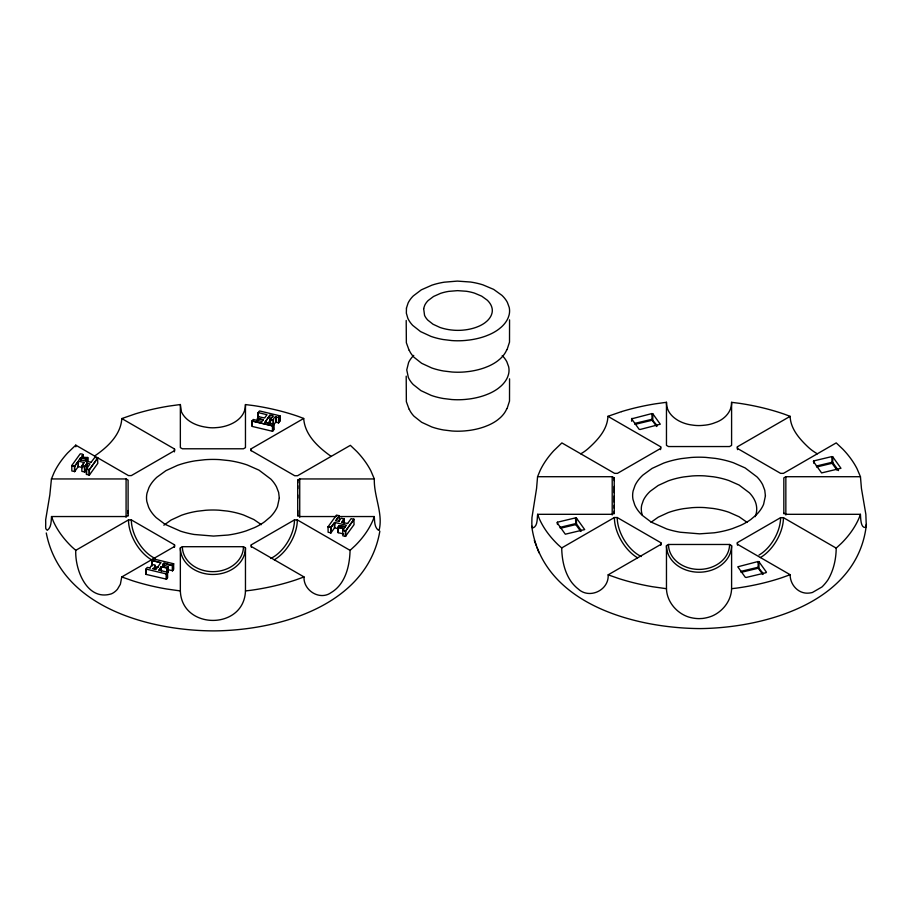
<?xml version="1.0" encoding="UTF-8"?>
<svg xmlns="http://www.w3.org/2000/svg" width="912" height="912" viewBox="0 0 912 912"><rect width="100%" height="100%" fill="white"/><g stroke="black" fill="none" stroke-linecap="round" stroke-linejoin="round"><path stroke-width="1.37" d="M78.215 466.636L78.443 461.278L78.215 466.636L74.693 471.55L71.854 470.98L71.763 465.542L80.199 453.834C87.598 454.29 75.856 457.243 87.655 457.516L87.655 461.495M74.693 471.55L74.693 466.237L78.215 461.335M87.256 468.688L87.256 463.387L87.028 468.745L84.725 471.96L81.886 471.39L81.784 465.952L83.995 462.612M84.725 471.96L84.725 466.648L87.028 463.444M71.763 465.542L74.647 466.1L78.398 461.141L84.109 462.509L82 465.986L84.679 466.511L86.982 463.307L89.992 463.912L86.446 469.053L86.446 474.354L89.387 475.061L97.778 463.364L97.573 457.881M86.537 474.491L86.537 469.19L89.387 469.76L97.778 458.052L94.837 457.357L91.086 462.316M86.663 461.814L87.541 457.471M89.387 475.061L89.387 469.76M126.084 517.229L126.084 478.948L51.437 478.948L49.829 494.965L45.657 519.851A32.182 3.078 83.1 0 1 45.646 526.178L45.794 528.743L47.276 530.317C51.425 527.512 51.129 521.094 51.517 516.545L126.084 516.545L128.102 515.383M128.102 513.365L128.102 510.538M150.161 567.959L147.265 567.389L145.954 568.951L146.045 574.389L166.543 579.177L167.626 577.672L167.523 572.234L158.916 570.16L161.23 566.865L161.23 570.844M146.045 574.389L146.045 569.088L166.315 573.933L167.409 572.189M152.042 560.481C152.988 572.713 150.035 561.131 153.353 558.908L173.611 563.753L172.619 565.394L172.619 570.707L168.754 569.886M161.458 570.787L161.185 566.728L159.03 570.205M163.898 566.067L163.898 563.422L162.587 564.984L168.241 566.443L168.332 571.881L167.249 573.386M166.543 579.177L166.543 573.876M167.249 572.063L167.249 568.085L168.127 566.398M94.597 456.034C107.331 447.325 120.829 434.978 121.809 418.562L174.545 449.012L174.534 450.653L131.339 475.597L128.489 475.597L75.753 445.147L67.579 453.013A169.575 97.903 0 0 0 54.082 472.576L51.437 478.948M331.113 456.365C318.425 447.382 304.756 435.047 303.707 418.46L298.327 416.431A169.358 97.778 0 0 0 253.559 405.589L245.465 404.563L245.465 447.621L243.447 448.784L182.366 448.784L180.348 447.621L180.348 404.529L169.313 406.045A169.586 97.903 0 0 0 135.432 413.843L121.809 418.562M350.071 550.358L297.323 519.897L294.473 519.897L251.279 544.84L251.279 546.482L304.027 576.943C303.24 590.383 319.747 600.905 331.136 592.595C345.454 584.09 349.684 565.942 350.071 550.358L355.281 545.547A169.336 97.766 0 0 0 373.259 519.509L374.285 516.545L339.116 516.545M258.609 416.795L257.572 418.437L263.34 419.805L261.961 421.458L253.194 419.486L252.111 420.991L252.202 426.428L272.46 431.273L273.771 429.712L273.566 424.228M252.202 426.428L252.111 420.991M257.48 420.956L257.48 418.312M257.572 421.093L257.594 418.209M258.187 412.52C259.168 424.81 256.135 413.033 259.544 410.947L279.767 415.792L279.859 421.23L278.548 422.792L275.698 422.222L273.178 425.482L273.178 420.181C265.301 420.375 278.422 414.823 269.838 415.279L265.187 422.245M270.556 424.855L270.465 419.429M272.688 431.228L272.688 425.915L273.771 424.411M273.406 425.437L273.406 420.124C274.022 413.592 279.038 419.965 279.653 415.758M275.926 422.176L275.926 416.864L275.698 422.222M278.776 422.746L278.776 417.434M297.711 516.021L297.711 510.538M297.711 498.146L297.711 494.954M297.711 488.684L297.711 485.686M297.711 482.824L297.711 480.111L299.729 478.948L374.33 478.948C373.692 496.048 383.325 513.581 379.118 530.18L378.491 530.317C374.353 527.444 374.615 521.117 374.285 516.545M299.729 478.948L299.729 517.229M334.499 527.923L334.727 522.565L334.499 527.923L330.976 532.836L328.126 532.266L328.035 526.828L336.482 515.12L339.275 515.702L339.275 521.003M330.976 532.836L330.976 527.535L334.499 522.622M339.378 525.665C352.442 530.339 339.481 522.53 338.067 527.239L338.158 532.676L343.71 533.999M338.158 532.676L338.067 527.239M353.845 519.167L354.05 524.651L345.431 536.404L342.821 535.777L342.73 530.339L343.927 528.732M345.659 536.347L345.659 531.046L354.05 519.338L351.12 518.643L347.597 523.545M612.203 514.984L612.203 476.714L537.567 476.714L536.564 488.467L531.958 517.606A32.524 0.695 -87.3 0 0 531.833 523.933L531.992 525.426A32.764 2.759 -89.9 0 0 532.813 527.934C537.784 526.52 537.054 518.586 537.635 514.311L612.203 514.311L614.221 513.148L614.221 477.877L612.203 476.714M614.221 513.775L614.221 511.119M614.221 508.292L614.221 505.316M614.221 502.238L614.221 495.9M614.221 492.708L614.221 486.438M614.221 480.578L614.221 477.877M580.739 453.8A32.604 18.559 -55.6 0 0 588.183 448.59C597.542 440.131 607.449 429.7 607.928 416.328L660.664 446.777L660.664 448.419L617.458 473.362L614.608 473.362L561.883 442.913L553.709 450.79A169.575 97.903 0 0 0 540.2 470.341L537.567 476.714M836.201 548.123L783.442 517.663L780.592 517.663L737.398 542.606L737.398 544.247L790.145 574.708C790.02 583.292 796.313 591.751 805.011 593.017A32.821 21.284 -58.6 0 0 812.387 592.492L821.963 586.963A32.821 18.377 -66.2 0 0 828.039 579.724C833.614 570.262 836.11 559.056 836.201 548.123L841.411 543.313A169.336 97.766 0 0 0 859.378 517.275L860.415 514.311L785.848 514.311L783.83 513.148M75.764 550.335L128.489 519.897L131.339 519.897L174.534 544.84L174.545 546.482L121.752 576.965L120.373 584.25L117.466 589.22A32.547 23.712 54.7 0 1 111.606 593.769C87.267 601.601 74.864 570 75.764 550.335L72.071 547.063A169.347 97.778 0 0 1 53.295 521.219L51.517 516.545M731.595 588.685C731.321 600.552 722.942 611.291 712.272 615.965A32.661 27.554 -5.2 0 1 702.434 618.473L699.025 618.644A32.57 27.497 3.1 0 1 688.97 617.128C676.75 613.343 666.809 601.703 666.467 588.707L666.467 545.638L668.485 544.475L729.577 544.475L731.595 545.638L731.595 588.685L736.725 588.092A169.336 97.766 0 0 0 781.823 577.718L790.145 574.708M245.465 404.563C245.613 419.543 229.22 426.896 216.315 427.625A32.182 28.796 -1.2 0 1 206.135 427.204C196.285 425.801 185.866 421.287 181.42 411.836L180.348 404.529M245.465 590.919C244.085 630.352 181.716 630.124 180.348 590.942L180.348 547.873L182.366 546.71L243.447 546.71L245.465 547.873L245.465 590.919L250.606 590.326A169.336 97.766 0 0 0 295.705 579.941L304.027 576.943M817.255 453.834L814.872 452.284A32.695 18.958 54.6 0 1 807.416 446.401C799.037 438.376 790.544 428.537 790.123 416.339L784.457 414.208A169.358 97.778 0 0 0 739.689 403.366L731.595 402.329C731.823 411.996 724.037 419.737 715.304 422.575A32.764 25.707 6.2 0 1 705.797 425.072L702.434 425.414A32.524 25.57 -0.9 0 1 692.254 425.049C680.363 423.692 666.205 415.872 666.467 402.295L655.432 403.822A169.575 97.903 0 0 0 621.562 411.608M561.701 547.941L614.38 517.526L617.23 517.526L660.892 542.743L660.904 544.384L608.156 574.834C609.193 590.041 589.642 599.492 578.333 589.095A33.037 18.878 65.4 0 1 571.813 582.563C564.482 572.702 561.952 560.002 561.701 547.941L558.19 544.829A169.358 97.778 0 0 1 539.414 518.985L537.635 514.311M866.4 524.468C858.021 601.76 766.126 627.764 700.473 628.596C634.216 628.254 542.423 603.607 531.719 526.247M379.837 531.194C367.126 605.374 279.254 630.272 214.377 630.899C149.135 630.842 60.705 607.039 46.273 532.973M755.193 516.671C757.541 511.222 757.142 504.838 754.361 499.639A59.405 34.291 0 0 0 749.425 492.833L739.096 485.047L728.95 480.567A59.314 34.246 0 0 0 713.264 476.771L704.885 475.893A55.427 32 0 0 0 692.117 475.961L683.761 476.93A59.291 34.234 0 0 0 668.2 480.886L658.202 485.469L650.256 491.249A59.291 34.234 0 0 0 643.405 500.232L641.717 505.054A55.415 32 0 0 0 641.603 512.419L642.208 514.858M507.049 349.661L509.512 342.114L509.557 319.838M507.049 408.633L509.512 401.086L509.557 378.811M80.678 457.71L79.39 459.5L80.678 457.71L86.617 459.021M97.664 458.006L89.342 469.623L86.446 469.053M150.115 567.959C151.027 562.864 159.053 564.323 152.988 568.757M265.084 422.108L269.838 415.279M272.939 416.032L270.579 419.326L273.361 419.987M267.49 424.069L269.884 420.728L269.884 415.416M167.512 572.326L166.269 573.796M173.588 563.844C171.798 568.985 163.419 559.421 162.678 565.121M273.668 424.365L272.414 425.836L252.225 420.899M279.745 415.883L278.502 417.354M172.619 570.707L173.702 569.191L173.611 563.753M339.253 515.782L335.73 520.695L338.831 521.436M335.844 520.741L339.161 515.656M338.785 521.436L341.134 518.221L343.927 518.803L343.927 522.781M343.813 518.757L341.818 522.28M339.196 525.722L338.272 527.273L343.813 528.823M345.089 527.033L346.423 525.244L334.681 522.428L330.931 527.398L328.149 526.726M353.936 519.304L345.614 530.909L342.844 530.237M557.471 522.2L557.084 522.736L565.315 534.204L584.695 529.576L576.464 518.107L575.54 517.879L557.471 522.2L557.471 524.503M631.617 418.847L651.875 413.569L652.798 413.786L660.277 424.217L640.03 429.506L639.107 429.278L631.617 418.847L631.617 421.15M813.743 460.913L813.367 461.449L821.598 472.918L840.967 468.289L832.736 456.821L831.812 456.593L813.743 460.913L813.743 463.216M163.852 525.198L171.16 519.988L181.385 515.291A60.637 35.009 0 0 1 197.288 511.244L205.838 510.253A56.669 32.718 0 0 1 218.891 510.184L227.464 511.085A60.648 35.021 0 0 1 243.493 514.972L253.878 519.544L261.345 524.674M651.065 522.268L658.213 517.184L668.211 512.59A59.291 34.234 0 0 1 683.761 508.634L692.117 507.665A55.415 31.988 0 0 1 704.885 507.596L713.264 508.474A59.303 34.246 0 0 1 728.939 512.27L739.085 516.751L747.213 522.428M374.33 478.948L370.888 470.888A169.598 97.915 0 0 0 356.786 451.474L350.368 445.341L297.563 475.733L294.713 475.733L251.039 450.517L251.039 448.875L303.707 418.46M860.415 514.311C860.734 518.039 860.54 528.356 865.602 527.444A32.661 2.246 89.2 0 0 866.206 523.933L865.853 514.322L861.441 488.467L860.449 476.714L857.006 468.654A169.598 97.915 0 0 0 842.905 449.24L836.224 442.89L783.442 473.362L780.592 473.362L737.398 448.419L737.398 446.777L790.123 416.339M860.449 476.714L785.848 476.714L783.83 477.877L783.83 513.775M607.928 416.328L621.562 411.608M80.723 460.503L80.723 457.847L86.663 459.158M71.854 465.667L74.693 466.237M81.784 465.952L84.725 466.648M252.202 421.127L272.688 425.915M634.649 423.43L651.875 419.315L657.29 425.79M634.923 424.388L652.148 420.261L652.798 419.531L652.798 413.786M328.035 526.828L330.976 527.535M347.643 523.545L341.704 522.234M167.204 567.948L161.413 566.671M161.458 566.808L167.249 568.085M342.73 530.339L345.659 531.046M560.048 527.341L575.54 523.636L576.464 523.853L581.4 530.738M816.331 466.043L831.812 462.35L832.736 462.566L838.504 470.592M560.321 528.287L575.814 524.582L576.464 523.853L576.464 518.107M816.605 467.001L832.086 463.296L832.736 462.566L832.736 456.821M758.032 561.53L737.774 566.808L745.264 577.239L746.187 577.467L766.057 572.713L766.433 572.177L758.955 561.746L758.032 561.53L758.294 568.222L762.785 574.48M740.806 571.391L758.032 567.275L763.435 573.751M741.08 572.348L758.294 568.222L758.955 567.492L758.955 561.746M163.898 563.422L172.619 565.394M336.3 516.545L299.729 516.545L297.711 515.383L297.711 480.111M666.467 588.707L652.502 586.724A169.598 97.915 0 0 1 618.883 578.584L608.156 574.834M180.348 590.942L166.383 588.958A169.598 97.915 0 0 1 132.753 580.807L121.752 576.965M258.29 412.646L266.999 414.709L264.583 418.015L258.791 416.738M257.572 418.437L263.226 419.896M265.073 422.199L273.68 424.274L273.771 429.712M79.39 459.5L91.143 462.316M338.158 527.364L343.71 528.698M78.443 466.579L82.889 467.651M334.727 527.877L338.591 528.8M152.133 560.606L160.729 562.772M154.561 566.489L158.198 567.367M152.874 568.712L155.975 569.453L160.843 562.67L152.156 560.378M126.084 478.948L128.102 480.111L128.102 516.021M837.022 470.182L832.086 463.296L831.812 456.593M656.64 426.52L652.148 420.261L651.875 413.569M580.75 531.468L575.814 524.582L575.54 517.879M82.103 456.182L82.981 454.495L83.095 457.197M409.1 350.265L406.353 342.752L406.205 320.477M409.1 409.237L406.353 401.725L406.205 376.154M534.307 540.44L536.381 545.935M536.963 547.405L539.003 552.809M75.753 445.147L75.844 446.789M785.848 476.714L785.848 514.984M731.595 402.329L731.595 445.387L729.577 446.549L668.485 446.549L666.467 445.387L666.467 402.295M632.005 418.312L632.005 420.614M345.431 531.092L345.431 536.404M344.029 518.939L344.029 522.907M330.748 527.581L330.748 532.893M279.859 415.929L279.859 421.23M278.548 417.491L278.548 422.792M272.46 425.972L272.46 431.273M172.391 565.451L172.391 570.752M168.332 566.58L168.332 571.881M167.021 568.142L167.021 572.12M166.315 573.933L166.315 579.234M163.67 563.479L163.67 566.124M155.257 565.326L155.348 569.441M89.159 469.805L89.159 475.118M87.746 457.642L87.746 461.62M86.435 459.215L86.435 461.86M84.497 466.705L84.497 472.006M74.465 466.294L74.465 471.607M151.517 559.786A32.558 18.799 60 0 1 128.489 519.897M297.323 519.897A32.558 18.799 -60 0 1 274.295 559.786M245.465 547.873A32.558 26.585 0 0 1 212.906 574.469A32.558 26.585 0 0 1 180.348 547.873M155.2 558.475A30.541 17.636 60 0 1 131.339 519.897M174.534 544.84A30.541 17.636 60 0 1 174.42 547.382M174.534 449.012A32.558 18.799 -60 0 1 174.409 451.873M251.096 450.779A32.9 18.992 60 0 1 251.039 448.875M294.473 519.897A30.541 17.636 -60 0 1 270.613 558.475M251.393 547.382A30.541 17.636 -60 0 1 251.279 544.84M243.447 546.71A30.541 24.943 0 0 1 212.906 571.653A30.541 24.943 0 0 1 182.366 546.71M737.523 449.627A32.558 18.799 60 0 1 737.398 446.777M660.664 446.777A32.558 18.799 -60 0 1 660.539 449.627M641.341 556.525A30.883 17.83 60 0 1 617.23 517.526M660.892 542.743A30.883 17.83 60 0 1 660.778 545.296M637.636 557.813A32.9 18.992 60 0 1 614.38 517.526M780.592 517.663A30.541 17.636 -60 0 1 759.001 555.066M737.512 545.137A30.541 17.636 -60 0 1 737.398 542.606M783.442 517.663A32.558 18.799 -60 0 1 760.426 557.54M731.584 545.638A32.558 26.585 0 0 1 699.025 572.212A32.558 26.585 0 0 1 666.467 545.638M729.566 544.475A30.541 24.943 0 0 1 699.025 569.407A30.541 24.943 0 0 1 668.485 544.475M502.227 355.577A52.565 30.347 0 0 1 506.844 361.79L508.657 366.749A49.202 28.409 0 0 1 508.52 374.342L507.699 376.838A52.486 30.301 0 0 1 500.905 386.164L498.397 388.25A49.191 28.397 0 0 1 489.094 393.619L485.48 395.067A52.486 30.301 0 0 1 469.338 398.989L465.017 399.456A49.202 28.409 0 0 1 451.862 399.547L443.266 398.498A52.565 30.347 0 0 1 431.239 395.409L420.968 390.655L413.204 384.522A52.577 30.358 0 0 1 408.348 377.454L406.752 369.919L408.633 362.395A52.588 30.358 0 0 1 413.74 355.395M506.776 408.713A51.517 29.743 0 0 1 500.118 417.856L497.644 419.908A48.279 27.873 0 0 1 488.513 425.174L484.979 426.599A51.517 29.743 0 0 1 469.121 430.453L464.881 430.909A48.29 27.884 0 0 1 451.976 431L443.528 429.962A51.596 29.788 0 0 1 431.729 426.93L421.652 422.279L414.025 416.248A51.608 29.8 0 0 1 409.271 409.317M506.776 349.729A51.517 29.743 0 0 1 500.118 358.883L497.644 360.924A48.279 27.873 0 0 1 488.513 366.202L484.979 367.627A51.517 29.743 0 0 1 469.133 371.469L464.892 371.936A48.29 27.884 0 0 1 451.976 372.016L443.528 370.99A51.596 29.788 0 0 1 431.729 367.958L421.64 363.295L414.025 357.276A51.608 29.8 0 0 1 409.26 350.333M279.3 498.1L277.487 506.513A68.195 39.376 0 0 1 270.248 517.001L264.742 521.675A63.715 36.788 0 0 1 254.368 527.672L246.251 530.852A68.206 39.376 0 0 1 228.091 535.036L213.522 536.074L194.165 534.478A68.309 39.433 0 0 1 180.622 531.194L165.095 524.343L156.18 517.606A68.206 39.376 0 0 1 148.622 507.197L146.866 501.634A63.726 36.788 0 0 1 147.014 493.153L148.941 487.612A68.183 39.364 0 0 1 156.83 477.272L165.961 470.638L177.452 465.371A68.183 39.364 0 0 1 195.35 460.811L204.961 459.705A63.726 36.788 0 0 1 219.644 459.614L229.277 460.628A68.206 39.376 0 0 1 247.312 464.995L258.985 470.147L270.853 479.108A68.309 39.433 0 0 1 276.53 486.928L278.639 492.457L279.3 498.1M765.419 495.866L763.606 504.279A68.195 39.376 0 0 1 756.367 514.767L750.872 519.452A63.715 36.788 0 0 1 740.487 525.437L732.382 528.618A68.195 39.376 0 0 1 714.21 532.802L699.641 533.839L680.295 532.243A68.309 39.433 0 0 1 666.752 528.971L651.225 522.109L642.31 515.371A68.206 39.376 0 0 1 634.741 504.963L632.985 499.4A63.726 36.788 0 0 1 633.133 490.918L635.06 485.378A68.183 39.364 0 0 1 642.949 475.049L652.08 468.403L663.583 463.136A68.183 39.364 0 0 1 681.469 458.588L691.079 457.471A63.726 36.788 0 0 1 705.763 457.391L715.407 458.394A68.206 39.376 0 0 1 733.43 462.76L745.104 467.913L756.971 476.873A68.309 39.433 0 0 1 762.66 484.694L764.758 490.223L765.419 495.866M406.456 308.062L406.353 313.192L407.812 318.242A53.147 30.689 0 0 0 412.714 325.39L420.557 331.592L430.954 336.391A53.135 30.677 0 0 0 443.107 339.515L451.793 340.575A49.738 28.717 0 0 0 465.097 340.484L469.463 340.005A53.056 30.632 0 0 0 485.788 336.049L489.425 334.579A49.727 28.705 0 0 0 498.83 329.152L501.383 327.043A53.056 30.632 0 0 0 508.235 317.627L509.067 315.096A49.738 28.717 0 0 0 509.215 307.424L507.38 302.408A53.135 30.677 0 0 0 501.965 295.385L493.654 289.389L482.915 284.852A53.147 30.689 0 0 0 470.546 282.025L457.334 281.101L444.167 282.196A53.158 30.689 0 0 0 431.9 285.171L421.344 289.834L413.261 295.944A53.158 30.689 0 0 0 408.097 303.023L406.456 308.062M423.647 308.587L424.559 315.37A35.374 20.429 0 0 0 427.819 320.123L433.04 324.25L439.96 327.442A35.306 20.383 0 0 0 450.916 329.939L453.834 330.224A33.106 19.118 0 0 0 462.692 330.167L465.599 329.848A35.317 20.395 0 0 0 476.463 327.214L478.891 326.234A33.094 19.106 0 0 0 485.15 322.62L486.837 321.218A35.317 20.395 0 0 0 491.408 314.948L491.956 313.272A33.106 19.118 0 0 0 492.058 308.165L491.568 306.478A35.306 20.383 0 0 0 487.225 300.151L481.696 296.161L474.548 293.14A35.374 20.429 0 0 0 466.317 291.259L457.528 290.643L448.761 291.373A35.386 20.429 0 0 0 440.599 293.345L433.565 296.457L428.184 300.515A35.386 20.429 0 0 0 424.753 305.235L423.647 308.587"/></g></svg>
